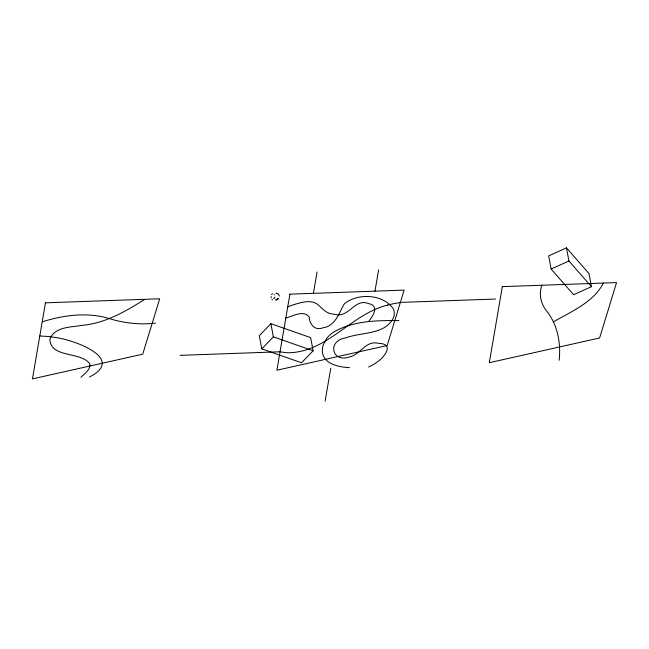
<?xml version="1.0" encoding="UTF-8"?>
<svg xmlns="http://www.w3.org/2000/svg" width="649" height="649" viewBox="0 0 649 649"><rect width="100%" height="100%" fill="white"/><g stroke="black" fill="none" stroke-linecap="round" stroke-linejoin="round"><path stroke-width="0.97" d="M559.187 360.219C561.012 342.412 557.45 323.924 545.785 309.914C540.495 302.848 538.921 293.551 541.842 285.236M279.265 296.098L278.835 294.557L277.196 293.462M313.41 293.332L317.061 272.012M325.133 401.139L330.755 368.316M374.976 291.15L378.627 269.83M271.071 296.552L271.298 297.737M603.408 283.053C593.486 302.337 571.371 311.479 553.402 321.863M278.226 298.548L275.801 299.887M274.211 297.996L273.74 298.532M278.283 298.654L277.675 299.165M274.316 297.891L274.876 297.218M270.876 323.689L259.308 335.703L261.798 348.854L301.55 362.767L313.118 350.76L310.636 337.61L270.876 323.689L273.367 336.847L261.798 348.854M271.525 294.508L272.548 293.77M278.153 298.808L277.196 299.457M80.955 377.272C84.605 373.621 90.446 369.906 89.968 364.105C81.271 351.255 51.693 358.394 49.851 340.027A21.36 13.67 -10.7 0 1 50.663 337.358C56.69 326.39 71.609 327.331 82.301 325.319C105.276 323.283 125.565 311.431 144.662 299.416M89.538 376.964C125.922 358.54 74.246 339.987 55.782 337.569A83.137 53.218 -10.7 0 0 47.061 336.409L39.8 335.971M368.616 366.977L370.806 365.939A35.581 22.78 -10.7 0 0 376.712 362.345C383.916 357.94 395.322 343.613 378.537 343.353C365.582 339.987 360.609 354.703 349.478 356.934C332.012 363.278 326.763 340.652 345.625 337.934C361.363 331.785 385.449 335.241 393.692 317.256A29.976 19.186 -10.7 0 0 393.456 309.054C383.729 294.038 357.721 292.796 344.465 303.7C338.875 312.915 335.492 326.179 322.877 327.818C315.114 331.039 309.557 324.549 309.273 317.183C303.927 309.541 292.804 316.128 285.811 318.075M566.463 247.861L548.656 255.901L551.139 269.051L573.643 294.735L591.458 286.696L588.976 273.545L566.463 247.861L568.954 261.012L591.458 286.696M551.139 269.051L568.954 261.012M277.196 299.522L276.312 299.87M287.718 306.961L289.219 306.336A54.394 34.819 -10.7 0 1 294.135 304.551C301.501 302.491 310.579 299.367 317.483 304.251C321.758 307.926 325.49 312.883 331.428 313.824A20.638 13.207 -10.7 0 0 335.176 314.384C349.105 318.221 354.695 297.834 368.535 303.594C379.138 305.501 373.678 314.992 369.557 320.217A30.998 19.843 -10.7 0 1 368.364 321.693M276.92 299.643L275.849 299.952M42.217 321.847C64.454 314.806 88.637 311.771 111.23 319.154C125.59 323.397 140.638 324.808 155.517 323.153M387.656 305.103C350.939 313.954 327.137 352.813 287.71 352.748A53.543 34.275 -10.7 0 1 280.052 351.782L180.008 355.352M495.471 299.043L402.031 302.353A69.865 44.716 -10.7 0 0 387.64 305.071M398.9 320.606C376.842 320.379 353.137 320.687 333.562 332.134A29.546 18.91 -10.7 0 0 326.593 338.543L323.332 344.692A39.767 25.457 -10.7 0 0 322.366 349.511C321.571 363.781 338.535 367.131 349.543 367.65M275.882 293.097L277.326 293.535M273.367 336.847L313.118 350.76M271.89 299.4L272.548 299.781M274.349 294.808L274.259 294.378M45.471 302.832L32.45 378.886L142.756 354.167L159.686 298.783L45.471 302.832M289.908 294.167L276.888 370.23L387.193 345.503L404.124 290.119L289.908 294.167M502.334 286.639L489.314 362.702L599.619 337.975L616.55 282.591L502.334 286.639"/></g></svg>
